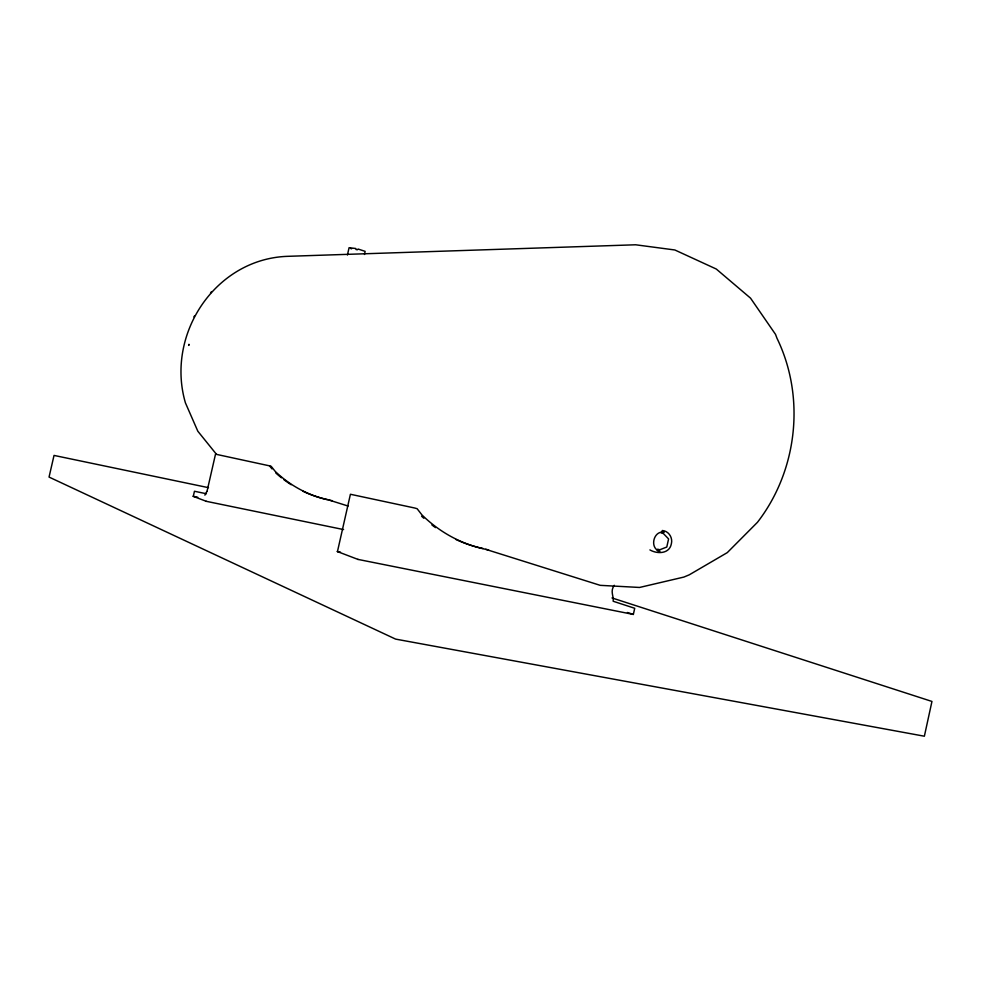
<?xml version="1.0" encoding="UTF-8"?>
<svg xmlns="http://www.w3.org/2000/svg" width="981" height="981" viewBox="0 0 981 981"><rect width="100%" height="100%" fill="white"/><g stroke="black" fill="none" stroke-linecap="round" stroke-linejoin="round"><path stroke-width="1.47" d="M614.265 585.289C609.937 591.469 613.75 595.455 613.186 601.255L634.719 608.281L633.346 614.437L357.832 559.378M347.433 254.999L349.077 247.715L355.87 248.524M364.503 254.471L365.116 251.344L357.991 249.002M337.464 551.555L350.413 494.265L414.693 508.011L417.133 508.722L421.94 514.915A151.871 137.156 -82 0 0 488.612 549.887M193.294 496.349L194.459 491.26L206.415 493.75M206.991 491.506L215.513 454.166L269.554 465.852L271.185 466.331L275.244 471.42A124.317 116.359 -82.4 0 0 332.216 500.702M204.894 495.16L206.844 491.456M485.693 549.323L600.225 585.338L639.563 587.46L683.88 577.073L689.275 574.817L727.301 552.61L757.442 522.321C797.504 470.561 805.659 397.231 776.977 338.249L775.53 334.386L750.539 298.15L716.277 269.027L674.854 249.983L635.651 244.784L288.169 256.311C215.379 258.432 165.36 334.46 185.434 402.897L197.819 431.211L216.127 453.896M210.547 292.988L211.528 291.602M193.87 316.863L194.471 316.029M356.029 249.554L357.489 249.763M340.456 552.156L337.194 551.481L358.102 559.452M197.782 497.269L193.098 496.288L206.366 501.352M206.157 501.291L343.583 529.568M208.487 487.667L54.029 455.417L49.05 477.073L395.613 639.109L924.372 736.216L931.95 701.44L611.997 597.944M662.212 530.5C668.686 530.929 672.954 537.674 671.36 543.793C669.52 553.958 657.319 554.24 649.925 549.912M661.513 531.616L664.162 532.254C653.309 530.132 649.177 548.637 659.943 551.273L657.307 550.574M661.206 532.99L663.389 533.529L668.588 538.925L666.786 547.03L659.784 549.765L657.601 549.188M329.248 500.114L348.108 506.049M627.435 612.487L633.346 614.437M350.573 248.451L351.554 248.831M269.554 465.852L271.995 468.906M483.093 548.502A151.405 136.813 -82 0 1 455.981 539.513M435.503 527.606A151.405 136.813 -82 0 1 431.898 524.945M423.841 518.262A151.405 136.813 -82 0 1 421.634 516.251M327.495 499.574A124.011 116.114 -82.4 0 1 302.896 491.211M291.185 484.712A124.011 116.114 -82.4 0 1 283.84 479.623M281.473 477.796A124.011 116.114 -82.4 0 1 275.784 472.965M188.659 344.944C188.708 346.6 189.407 343.092 188.671 344.822"/></g></svg>
